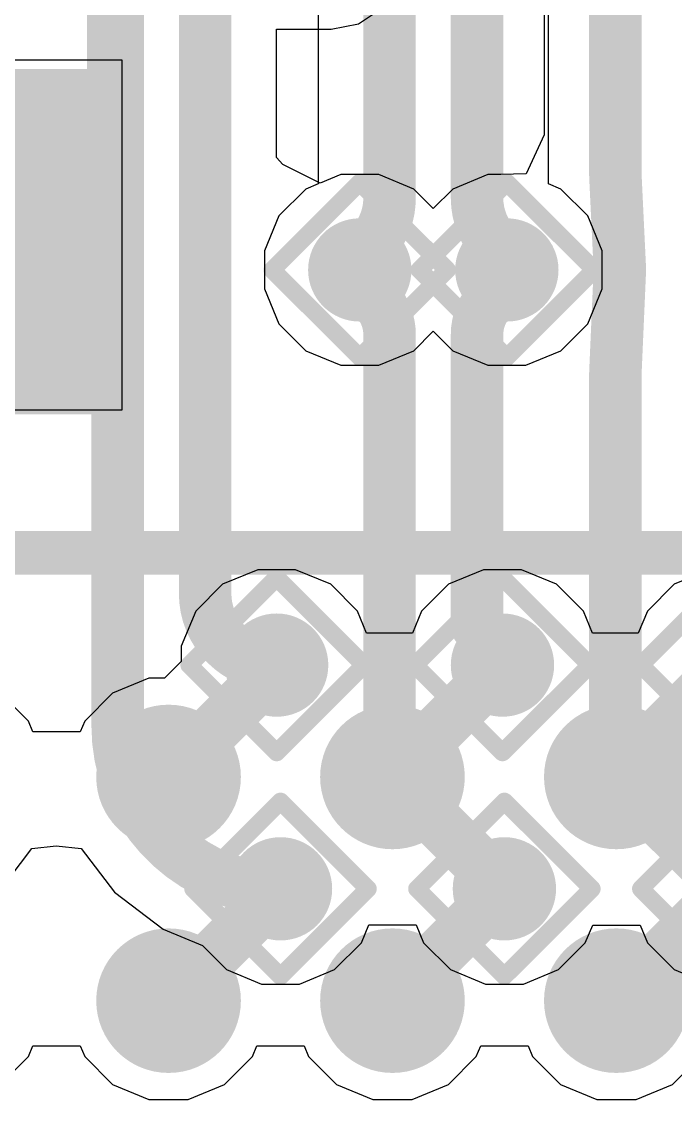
# Model space of a CAD drawing. Header units: inches. Extents: x -0.2 to 17.4, y -0.2 to 2.6.
# Drawn here: x 1.021 to 1.0958, y 0.3441 to 0.4674 of the extents above; entities that cross this region are included whole.
import ezdxf

# ---------------------------------------------------------------- set-up
doc = ezdxf.new("R2010")
doc.units = ezdxf.units.IN
doc.header["$MEASUREMENT"] = 0
for name, color, linetype in [('Bottom Layer', 5, 'Continuous'), ('Drill Drawing', 1, 'Continuous'), ('Top Layer', 1, 'Continuous'), ('Top Overlay', 2, 'Continuous'), ('Top Paste', 8, 'Continuous'), ('Top Solder', 216, 'Continuous'), ('Via Holes', 16, 'Continuous')]:
    doc.layers.add(name, color=color, linetype=linetype)

# ---------------------------------------------------------------- blocks, each defined once
blk = doc.blocks.new('TC358870XBG_17')
at = {"layer": 'Top Layer'}
h = blk.add_hatch(color=1, dxfattribs=at)
edge = h.paths.add_edge_path()
edge.add_arc((0.0127951, 0.1151571), 0.0062992, 0, 360)
h = blk.add_hatch(color=1, dxfattribs=at)
edge = h.paths.add_edge_path()
edge.add_arc((0.0383861, 0.1151571), 0.0062992, 0, 360)
h = blk.add_hatch(color=1, dxfattribs=at)
edge = h.paths.add_edge_path()
edge.add_arc((0.0639761, 0.1151571), 0.0062992, 0, 360)
h = blk.add_hatch(color=1, dxfattribs=at)
edge = h.paths.add_edge_path()
edge.add_arc((0.0127951, 0.0895671), 0.0062992, 0, 360)
h = blk.add_hatch(color=1, dxfattribs=at)
edge = h.paths.add_edge_path()
edge.add_arc((0.0383861, 0.0895671), 0.0062992, 0, 360)
h = blk.add_hatch(color=1, dxfattribs=at)
edge = h.paths.add_edge_path()
edge.add_arc((0.0639761, 0.0895671), 0.0062992, 0, 360)
at = {"layer": 'Top Paste'}
h = blk.add_hatch(color=8, dxfattribs=at)
edge = h.paths.add_edge_path()
edge.add_arc((0.0127951, 0.1151571), 0.0062992, 0, 360)
h = blk.add_hatch(color=8, dxfattribs=at)
edge = h.paths.add_edge_path()
edge.add_arc((0.0383861, 0.1151571), 0.0062992, 0, 360)
h = blk.add_hatch(color=8, dxfattribs=at)
edge = h.paths.add_edge_path()
edge.add_arc((0.0639761, 0.1151571), 0.0062992, 0, 360)
h = blk.add_hatch(color=8, dxfattribs=at)
edge = h.paths.add_edge_path()
edge.add_arc((0.0127951, 0.0895671), 0.0062992, 0, 360)
h = blk.add_hatch(color=8, dxfattribs=at)
edge = h.paths.add_edge_path()
edge.add_arc((0.0383861, 0.0895671), 0.0062992, 0, 360)
h = blk.add_hatch(color=8, dxfattribs=at)
edge = h.paths.add_edge_path()
edge.add_arc((0.0639761, 0.0895671), 0.0062992, 0, 360)
at = {"layer": 'Top Solder'}
h = blk.add_hatch(color=216, dxfattribs=at)
edge = h.paths.add_edge_path()
edge.add_arc((0.0127951, 0.1151571), 0.0082677, 0, 360)
h = blk.add_hatch(color=216, dxfattribs=at)
edge = h.paths.add_edge_path()
edge.add_arc((0.0383861, 0.1151571), 0.0082677, 0, 360)
h = blk.add_hatch(color=216, dxfattribs=at)
edge = h.paths.add_edge_path()
edge.add_arc((0.0639761, 0.1151571), 0.0082677, 0, 360)
h = blk.add_hatch(color=216, dxfattribs=at)
edge = h.paths.add_edge_path()
edge.add_arc((0.0127951, 0.0895671), 0.0082677, 0, 360)
h = blk.add_hatch(color=216, dxfattribs=at)
edge = h.paths.add_edge_path()
edge.add_arc((0.0383861, 0.0895671), 0.0082677, 0, 360)
h = blk.add_hatch(color=216, dxfattribs=at)
edge = h.paths.add_edge_path()
edge.add_arc((0.0639761, 0.0895671), 0.0082677, 0, 360)
at = {"layer": 'Top Overlay'}
blk.add_lwpolyline([(-0.1407959, 0.1407961, 0.005, 0.005, 0), (0.1407961, 0.1407961, 0.005, 0.005, 0)], format="xyseb", dxfattribs=at)
blk = doc.blocks.new('R___0603_24')
at = {"layer": 'Top Layer'}
for points in [[(-0.015, 0.0175), (-0.015, -0.0175), (-0.045, -0.0175), (-0.045, 0.0175)], [(0.045, 0.0175), (0.045, -0.0175), (0.015, -0.0175), (0.015, 0.0175)]]:
    blk.add_hatch(color=1, dxfattribs=at).paths.add_polyline_path(points)
at = {"layer": 'Top Paste'}
for points in [[(-0.015, 0.0175), (-0.015, -0.0175), (-0.045, -0.0175), (-0.045, 0.0175)], [(0.045, 0.0175), (0.045, -0.0175), (0.015, -0.0175), (0.015, 0.0175)]]:
    blk.add_hatch(color=8, dxfattribs=at).paths.add_polyline_path(points)
at = {"layer": 'Top Solder'}
for points in [[(-0.011, 0.0215), (-0.011, -0.0215), (-0.049, -0.0215), (-0.049, 0.0215)], [(0.049, 0.0215), (0.049, -0.0215), (0.011, -0.0215), (0.011, 0.0215)]]:
    blk.add_hatch(color=216, dxfattribs=at).paths.add_polyline_path(points)
at = {"layer": 'Top Overlay'}
for points in [[(-0.048, 0.021, 0.005, 0.005, 0), (0.048, 0.021, 0.005, 0.005, 0)], [(-0.048, 0.021, 0.005, 0.005, 0), (-0.048, -0.021, 0.005, 0.005, 0)], [(0.048, 0.021, 0.005, 0.005, 0), (0.048, -0.021, 0.005, 0.005, 0)], [(-0.048, -0.021, 0.005, 0.005, 0), (0.048, -0.021, 0.005, 0.005, 0)]]:
    blk.add_lwpolyline(points, format="xyseb", dxfattribs=at)
for points in [[(-0.04925, 0.021, 0.0025, 0.0025, 1), (-0.04675, 0.021, 0.0025, 0.0025, 1)], [(-0.04925, 0.021, 0.0025, 0.0025, 1), (-0.04675, 0.021, 0.0025, 0.0025, 1)], [(0.04675, 0.021, 0.0025, 0.0025, 1), (0.04925, 0.021, 0.0025, 0.0025, 1)], [(0.04675, 0.021, 0.0025, 0.0025, 1), (0.04925, 0.021, 0.0025, 0.0025, 1)], [(-0.04925, -0.021, 0.0025, 0.0025, 1), (-0.04675, -0.021, 0.0025, 0.0025, 1)], [(-0.04925, -0.021, 0.0025, 0.0025, 1), (-0.04675, -0.021, 0.0025, 0.0025, 1)], [(0.04675, -0.021, 0.0025, 0.0025, 1), (0.04925, -0.021, 0.0025, 0.0025, 1)], [(0.04675, -0.021, 0.0025, 0.0025, 1), (0.04925, -0.021, 0.0025, 0.0025, 1)]]:
    blk.add_lwpolyline(points, format="xyseb", close=True, dxfattribs=at)

msp = doc.modelspace()

# ---------------------------------------------------------------- hatches: boundary and pattern name
at = {"layer": 'Bottom Layer'}
h = msp.add_hatch(color=5, dxfattribs=at)
edge = h.paths.add_edge_path()
edge.add_arc((1.0596739, 0.439), 0.0059055, 0, 360)
h = msp.add_hatch(color=5, dxfattribs=at)
edge = h.paths.add_edge_path()
edge.add_arc((1.0764849, 0.439), 0.0059055, 0, 360)
h = msp.add_hatch(color=5, dxfattribs=at)
edge = h.paths.add_edge_path()
edge.add_arc((1.0501739, 0.393796), 0.0059055, 0, 360)
h = msp.add_hatch(color=5, dxfattribs=at)
edge = h.paths.add_edge_path()
edge.add_arc((1.0759849, 0.393796), 0.0059055, 0, 360)
h = msp.add_hatch(color=5, dxfattribs=at)
edge = h.paths.add_edge_path()
edge.add_arc((1.0506149, 0.368206), 0.0059055, 0, 360)
h = msp.add_hatch(color=5, dxfattribs=at)
edge = h.paths.add_edge_path()
edge.add_arc((1.0762059, 0.368206), 0.0059055, 0, 360)
at = {"layer": 'Top Layer'}
h = msp.add_hatch(color=1, dxfattribs=at)
edge = h.paths.add_edge_path()
edge.add_arc((1.0596739, 0.439), 0.0059055, 0, 360)
h = msp.add_hatch(color=1, dxfattribs=at)
edge = h.paths.add_edge_path()
edge.add_arc((1.0764849, 0.439), 0.0059055, 0, 360)
h = msp.add_hatch(color=1, dxfattribs=at)
edge = h.paths.add_edge_path()
edge.add_arc((1.0501739, 0.393796), 0.0059055, 0, 360)
h = msp.add_hatch(color=1, dxfattribs=at)
edge = h.paths.add_edge_path()
edge.add_arc((1.0759849, 0.393796), 0.0059055, 0, 360)
h = msp.add_hatch(color=1, dxfattribs=at)
edge = h.paths.add_edge_path()
edge.add_arc((1.0506149, 0.368206), 0.0059055, 0, 360)
h = msp.add_hatch(color=1, dxfattribs=at)
edge = h.paths.add_edge_path()
edge.add_arc((1.0762059, 0.368206), 0.0059055, 0, 360)
at = {"layer": 'Via Holes'}
h = msp.add_hatch(color=7, dxfattribs=at)
edge = h.paths.add_edge_path()
edge.add_arc((1.0596739, 0.439), 0.003937, 0, 360)
h = msp.add_hatch(color=7, dxfattribs=at)
edge = h.paths.add_edge_path()
edge.add_arc((1.0764849, 0.439), 0.003937, 0, 360)
h = msp.add_hatch(color=7, dxfattribs=at)
edge = h.paths.add_edge_path()
edge.add_arc((1.0501739, 0.393796), 0.003937, 0, 360)
h = msp.add_hatch(color=7, dxfattribs=at)
edge = h.paths.add_edge_path()
edge.add_arc((1.0759849, 0.393796), 0.003937, 0, 360)
h = msp.add_hatch(color=7, dxfattribs=at)
edge = h.paths.add_edge_path()
edge.add_arc((1.0506149, 0.368206), 0.003937, 0, 360)
h = msp.add_hatch(color=7, dxfattribs=at)
edge = h.paths.add_edge_path()
edge.add_arc((1.0762059, 0.368206), 0.003937, 0, 360)

# ---------------------------------------------------------------- linework, layer by layer
at = {"layer": 'Bottom Layer'}
for p, q in [((1.0807337, 0.4861422), (1.0807337, 0.4544561)), ((1.0595281, 0.4671451), (1.0621743, 0.4689132)), ((1.0501568, 0.451862), (1.0501568, 0.4665242)), ((1.0501568, 0.4665242), (1.0564061, 0.4665242)), ((1.0564061, 0.4665242), (1.0564066, 0.4665241)), ((1.0564066, 0.4665241), (1.0595281, 0.4671451)), ((1.0807337, 0.4544561), (1.0786887, 0.4499814)), ((1.0508846, 0.4510739), (1.0501568, 0.451862)), ((1.0551569, 0.448933), (1.0508846, 0.4510739)), ((1.0575047, 0.4499055), (1.0551569, 0.448933)), ((1.0618431, 0.4499055), (1.0575047, 0.4499055)), ((1.0658514, 0.4482453), (1.0618431, 0.4499055)), ((1.0743157, 0.4499055), (1.0703074, 0.4482453)), ((1.0758031, 0.4499055), (1.0743157, 0.4499055)), ((1.0786887, 0.4499814), (1.0758031, 0.4499055)), ((1.0680794, 0.4460173), (1.0658514, 0.4482453)), ((1.0703074, 0.4482453), (1.0680794, 0.4460173)), ((1.0183808, 0.3678253), (1.0222012, 0.372804)), ((1.0222012, 0.372804), (1.0249632, 0.3731219)), ((1.0249632, 0.3731219), (1.0278177, 0.3728111)), ((1.0278177, 0.3728111), (1.031633, 0.3678389)), ((1.031633, 0.3678389), (1.0371927, 0.3635728)), ((1.0598602, 0.3620285), (1.0607044, 0.3640667)), ((1.0607044, 0.3640667), (1.0661164, 0.3640667)), ((1.0661164, 0.3640667), (1.0669606, 0.3620285)), ((1.0854512, 0.3620285), (1.0862949, 0.3640655)), ((1.0862949, 0.3640655), (1.0917069, 0.3640655)), ((1.0917069, 0.3640655), (1.0925506, 0.3620285)), ((1.0371927, 0.3635728), (1.0416869, 0.3617112)), ((1.0416869, 0.3617112), (1.0444374, 0.3589607)), ((1.0567924, 0.3589607), (1.0598602, 0.3620285)), ((1.0669606, 0.3620285), (1.0700284, 0.3589607)), ((1.0823834, 0.3589607), (1.0854512, 0.3620285)), ((1.0925506, 0.3620285), (1.0956184, 0.3589607)), ((1.0444374, 0.3589607), (1.0484457, 0.3573005)), ((1.0527841, 0.3573005), (1.0567924, 0.3589607)), ((1.0700284, 0.3589607), (1.0740367, 0.3573005)), ((1.0783751, 0.3573005), (1.0823834, 0.3589607)), ((1.0956184, 0.3589607), (1.0996267, 0.3573005)), ((1.0484457, 0.3573005), (1.0527841, 0.3573005)), ((1.0740367, 0.3573005), (1.0783751, 0.3573005))]:
    msp.add_line(p, q, dxfattribs=at)
for points in [[(1.0320001, 0.3868208, 0.006, 0.006, 0), (1.0320001, 0.5073015, 0.006, 0.006, 0)], [(1.0888904, 0.4500299, 0.006, 0.006, 0), (1.0888904, 0.4861422, 0.006, 0.006, 0)], [(1.0420001, 0.4516804, 0.006, 0.006, 0), (1.0420001, 0.4706809, 0.006, 0.006, 0)], [(1.0420001, 0.4019698, 0.006, 0.006, 0), (1.0420001, 0.4516804, 0.006, 0.006, 0)], [(1.0889018, 0.4495535, 0.006, 0.006, -0.01191500883888747), (1.0888904, 0.4500299, 0.006, 0.006, 0)], [(1.0889017, 0.4495535, 0.006, 0.006, 0), (1.0893757, 0.4396147, 0.006, 0.006, 0)], [(1.0607785, 0.4363229, 0.006, 0.006, -0.1981965856299332), (1.0596739, 0.439, 0.006, 0.006, 0)], [(1.0764849, 0.439, 0.006, 0.006, -0.1981965856299332), (1.0753803, 0.4363229, 0.006, 0.006, 0)], [(1.0888998, 0.4274348, 0.006, 0.006, 0), (1.0893782, 0.4384395, 0.006, 0.006, 0)], [(1.0893758, 0.4396147, 0.006, 0.006, -0.02277741623645494), (1.0893782, 0.4384395, 0.006, 0.006, 0)], [(1.0607785, 0.4363229, 0.006, 0.006, 0), (1.0607858, 0.4363156, 0.006, 0.006, 0)], [(1.0607858, 0.4363156, 0.006, 0.006, -0.0006798397025527899), (1.0607785, 0.4363229, 0.006, 0.006, 0)], [(1.0607858, 0.4363156, 0.006, 0.006, 0), (1.0613767, 0.4357247, 0.006, 0.006, 0)], [(1.0747821, 0.4357247, 0.006, 0.006, 0), (1.075373, 0.4363156, 0.006, 0.006, 0)], [(1.075373, 0.4363156, 0.006, 0.006, 0), (1.0753803, 0.4363229, 0.006, 0.006, 0)], [(1.0753803, 0.4363229, 0.006, 0.006, -0.0006798397025527899), (1.075373, 0.4363156, 0.006, 0.006, 0)], [(1.0613767, 0.4357247, 0.006, 0.006, -0.198912367379658), (1.0630794, 0.431614, 0.006, 0.006, 0)], [(1.0730794, 0.431614, 0.006, 0.006, -0.198912367379658), (1.0747821, 0.4357247, 0.006, 0.006, 0)], [(1.0630794, 0.3813325, 0.006, 0.006, 0), (1.0630794, 0.431614, 0.006, 0.006, 0)], [(1.0730794, 0.398274, 0.006, 0.006, 0), (1.0730794, 0.431614, 0.006, 0.006, 0)], [(1.0888904, 0.4270005, 0.006, 0.006, -0.0108613048373918), (1.0888998, 0.4274348, 0.006, 0.006, 0)], [(1.0888904, 0.3835969, 0.006, 0.006, 0), (1.0888904, 0.4270005, 0.006, 0.006, 0)], [(1.0501739, 0.393796, 0.006, 0.006, -0.4142135623730951), (1.0420001, 0.4019698, 0.006, 0.006, 0)], [(1.0730794, 0.398274, 0.006, 0.006, 0), (1.0759849, 0.3953685, 0.006, 0.006, 0)], [(1.0759849, 0.393796, 0.006, 0.006, 0), (1.0759849, 0.3953685, 0.006, 0.006, 0)], [(1.0506149, 0.368206, 0.006, 0.006, -0.4142135623730951), (1.0320001, 0.3868208, 0.006, 0.006, 0)], [(1.090643, 0.3793589, 0.006, 0.006, -0.1986122436793705), (1.0888904, 0.3835969, 0.006, 0.006, 0)], [(1.0630794, 0.3813325, 0.006, 0.006, 0), (1.0762059, 0.368206, 0.006, 0.006, 0)], [(1.0906429, 0.3793589, 0.006, 0.006, 0), (1.0906478, 0.3793541, 0.006, 0.006, 0)], [(1.090643, 0.3793589, 0.006, 0.006, 0), (1.0906478, 0.3793541, 0.006, 0.006, 0)], [(1.0906478, 0.3793541, 0.006, 0.006, 0), (1.1017959, 0.368206, 0.006, 0.006, 0)]]:
    msp.add_lwpolyline(points, format="xyseb", dxfattribs=at)
for points in [[(1.0405001, 0.4516804, 0.003, 0.003, 1), (1.0435001, 0.4516804, 0.003, 0.003, 1)], [(1.0405001, 0.4516804, 0.003, 0.003, 1), (1.0435001, 0.4516804, 0.003, 0.003, 1)], [(1.0873904, 0.4500299, 0.003, 0.003, 1), (1.0903904, 0.4500299, 0.003, 0.003, 1)], [(1.0873904, 0.4500299, 0.003, 0.003, 1), (1.0903904, 0.4500299, 0.003, 0.003, 1)], [(1.0874017, 0.4495535, 0.003, 0.003, 1), (1.0904017, 0.4495535, 0.003, 0.003, 1)], [(1.0874018, 0.4495535, 0.003, 0.003, 1), (1.0904018, 0.4495535, 0.003, 0.003, 1)], [(1.0581739, 0.439, 0.003, 0.003, 1), (1.0611739, 0.439, 0.003, 0.003, 1)], [(1.0749849, 0.439, 0.003, 0.003, 1), (1.0779849, 0.439, 0.003, 0.003, 1)], [(1.0878757, 0.4396147, 0.003, 0.003, 1), (1.0908757, 0.4396147, 0.003, 0.003, 1)], [(1.0878758, 0.4396147, 0.003, 0.003, 1), (1.0908758, 0.4396147, 0.003, 0.003, 1)], [(1.0878782, 0.4384395, 0.003, 0.003, 1), (1.0908782, 0.4384395, 0.003, 0.003, 1)], [(1.0878782, 0.4384395, 0.003, 0.003, 1), (1.0908782, 0.4384395, 0.003, 0.003, 1)], [(1.0592785, 0.4363229, 0.003, 0.003, 1), (1.0622785, 0.4363229, 0.003, 0.003, 1)], [(1.0592785, 0.4363229, 0.003, 0.003, 1), (1.0622785, 0.4363229, 0.003, 0.003, 1)], [(1.0592785, 0.4363229, 0.003, 0.003, 1), (1.0622785, 0.4363229, 0.003, 0.003, 1)], [(1.0592858, 0.4363156, 0.003, 0.003, 1), (1.0622858, 0.4363156, 0.003, 0.003, 1)], [(1.0592858, 0.4363156, 0.003, 0.003, 1), (1.0622858, 0.4363156, 0.003, 0.003, 1)], [(1.0592858, 0.4363156, 0.003, 0.003, 1), (1.0622858, 0.4363156, 0.003, 0.003, 1)], [(1.073873, 0.4363156, 0.003, 0.003, 1), (1.076873, 0.4363156, 0.003, 0.003, 1)], [(1.073873, 0.4363156, 0.003, 0.003, 1), (1.076873, 0.4363156, 0.003, 0.003, 1)], [(1.073873, 0.4363156, 0.003, 0.003, 1), (1.076873, 0.4363156, 0.003, 0.003, 1)], [(1.0738803, 0.4363229, 0.003, 0.003, 1), (1.0768803, 0.4363229, 0.003, 0.003, 1)], [(1.0738803, 0.4363229, 0.003, 0.003, 1), (1.0768803, 0.4363229, 0.003, 0.003, 1)], [(1.0738803, 0.4363229, 0.003, 0.003, 1), (1.0768803, 0.4363229, 0.003, 0.003, 1)], [(1.0598767, 0.4357247, 0.003, 0.003, 1), (1.0628767, 0.4357247, 0.003, 0.003, 1)], [(1.0598767, 0.4357247, 0.003, 0.003, 1), (1.0628767, 0.4357247, 0.003, 0.003, 1)], [(1.0732821, 0.4357247, 0.003, 0.003, 1), (1.0762821, 0.4357247, 0.003, 0.003, 1)], [(1.0732821, 0.4357247, 0.003, 0.003, 1), (1.0762821, 0.4357247, 0.003, 0.003, 1)], [(1.0615794, 0.431614, 0.003, 0.003, 1), (1.0645794, 0.431614, 0.003, 0.003, 1)], [(1.0615794, 0.431614, 0.003, 0.003, 1), (1.0645794, 0.431614, 0.003, 0.003, 1)], [(1.0715794, 0.431614, 0.003, 0.003, 1), (1.0745794, 0.431614, 0.003, 0.003, 1)], [(1.0715794, 0.431614, 0.003, 0.003, 1), (1.0745794, 0.431614, 0.003, 0.003, 1)], [(1.0873998, 0.4274348, 0.003, 0.003, 1), (1.0903998, 0.4274348, 0.003, 0.003, 1)], [(1.0873998, 0.4274348, 0.003, 0.003, 1), (1.0903998, 0.4274348, 0.003, 0.003, 1)], [(1.0873904, 0.4270005, 0.003, 0.003, 1), (1.0903904, 0.4270005, 0.003, 0.003, 1)], [(1.0873904, 0.4270005, 0.003, 0.003, 1), (1.0903904, 0.4270005, 0.003, 0.003, 1)], [(1.0405001, 0.4019698, 0.003, 0.003, 1), (1.0435001, 0.4019698, 0.003, 0.003, 1)], [(1.0405001, 0.4019698, 0.003, 0.003, 1), (1.0435001, 0.4019698, 0.003, 0.003, 1)], [(1.0715794, 0.398274, 0.003, 0.003, 1), (1.0745794, 0.398274, 0.003, 0.003, 1)], [(1.0715794, 0.398274, 0.003, 0.003, 1), (1.0745794, 0.398274, 0.003, 0.003, 1)], [(1.0744849, 0.3953685, 0.003, 0.003, 1), (1.0774849, 0.3953685, 0.003, 0.003, 1)], [(1.0744849, 0.3953685, 0.003, 0.003, 1), (1.0774849, 0.3953685, 0.003, 0.003, 1)], [(1.0486739, 0.393796, 0.003, 0.003, 1), (1.0516739, 0.393796, 0.003, 0.003, 1)], [(1.0744849, 0.393796, 0.003, 0.003, 1), (1.0774849, 0.393796, 0.003, 0.003, 1)], [(1.0305001, 0.3868208, 0.003, 0.003, 1), (1.0335001, 0.3868208, 0.003, 0.003, 1)], [(1.0305001, 0.3868208, 0.003, 0.003, 1), (1.0335001, 0.3868208, 0.003, 0.003, 1)], [(1.0873904, 0.3835969, 0.003, 0.003, 1), (1.0903904, 0.3835969, 0.003, 0.003, 1)], [(1.0873904, 0.3835969, 0.003, 0.003, 1), (1.0903904, 0.3835969, 0.003, 0.003, 1)], [(1.0615794, 0.3813325, 0.003, 0.003, 1), (1.0645794, 0.3813325, 0.003, 0.003, 1)], [(1.0615794, 0.3813325, 0.003, 0.003, 1), (1.0645794, 0.3813325, 0.003, 0.003, 1)], [(1.0891429, 0.3793589, 0.003, 0.003, 1), (1.0921429, 0.3793589, 0.003, 0.003, 1)], [(1.089143, 0.3793589, 0.003, 0.003, 1), (1.092143, 0.3793589, 0.003, 0.003, 1)], [(1.089143, 0.3793589, 0.003, 0.003, 1), (1.092143, 0.3793589, 0.003, 0.003, 1)], [(1.0891478, 0.3793541, 0.003, 0.003, 1), (1.0921478, 0.3793541, 0.003, 0.003, 1)], [(1.0891478, 0.3793541, 0.003, 0.003, 1), (1.0921478, 0.3793541, 0.003, 0.003, 1)], [(1.0891478, 0.3793541, 0.003, 0.003, 1), (1.0921478, 0.3793541, 0.003, 0.003, 1)], [(1.0491149, 0.368206, 0.003, 0.003, 1), (1.0521149, 0.368206, 0.003, 0.003, 1)], [(1.0747059, 0.368206, 0.003, 0.003, 1), (1.0777059, 0.368206, 0.003, 0.003, 1)]]:
    msp.add_lwpolyline(points, format="xyseb", close=True, dxfattribs=at)
at = {"layer": 'Drill Drawing'}
for points in [[(1.0496739, 0.439, 0.002, 0.002, 0), (1.0596739, 0.449, 0.002, 0.002, 0)], [(1.0596739, 0.449, 0.002, 0.002, 0), (1.0696739, 0.439, 0.002, 0.002, 0)], [(1.0664849, 0.439, 0.002, 0.002, 0), (1.0764849, 0.449, 0.002, 0.002, 0)], [(1.0764849, 0.449, 0.002, 0.002, 0), (1.0864849, 0.439, 0.002, 0.002, 0)], [(1.0496739, 0.439, 0.002, 0.002, 0), (1.0596739, 0.429, 0.002, 0.002, 0)], [(1.0596739, 0.429, 0.002, 0.002, 0), (1.0696739, 0.439, 0.002, 0.002, 0)], [(1.0664849, 0.439, 0.002, 0.002, 0), (1.0764849, 0.429, 0.002, 0.002, 0)], [(1.0764849, 0.429, 0.002, 0.002, 0), (1.0864849, 0.439, 0.002, 0.002, 0)], [(1.0401739, 0.393796, 0.002, 0.002, 0), (1.0501739, 0.403796, 0.002, 0.002, 0)], [(1.0501739, 0.403796, 0.002, 0.002, 0), (1.0601739, 0.393796, 0.002, 0.002, 0)], [(1.0659849, 0.393796, 0.002, 0.002, 0), (1.0759849, 0.403796, 0.002, 0.002, 0)], [(1.0759849, 0.403796, 0.002, 0.002, 0), (1.0859849, 0.393796, 0.002, 0.002, 0)], [(1.0917959, 0.393796, 0.002, 0.002, 0), (1.1017959, 0.403796, 0.002, 0.002, 0)], [(1.0401739, 0.393796, 0.002, 0.002, 0), (1.0501739, 0.383796, 0.002, 0.002, 0)], [(1.0501739, 0.383796, 0.002, 0.002, 0), (1.0601739, 0.393796, 0.002, 0.002, 0)], [(1.0659849, 0.393796, 0.002, 0.002, 0), (1.0759849, 0.383796, 0.002, 0.002, 0)], [(1.0759849, 0.383796, 0.002, 0.002, 0), (1.0859849, 0.393796, 0.002, 0.002, 0)], [(1.0917959, 0.393796, 0.002, 0.002, 0), (1.1017959, 0.383796, 0.002, 0.002, 0)], [(1.0406149, 0.368206, 0.002, 0.002, 0), (1.0506149, 0.378206, 0.002, 0.002, 0)], [(1.0506149, 0.378206, 0.002, 0.002, 0), (1.0606149, 0.368206, 0.002, 0.002, 0)], [(1.0662059, 0.368206, 0.002, 0.002, 0), (1.0762059, 0.378206, 0.002, 0.002, 0)], [(1.0762059, 0.378206, 0.002, 0.002, 0), (1.0862059, 0.368206, 0.002, 0.002, 0)], [(1.0917959, 0.368206, 0.002, 0.002, 0), (1.1017959, 0.378206, 0.002, 0.002, 0)], [(1.0406149, 0.368206, 0.002, 0.002, 0), (1.0506149, 0.358206, 0.002, 0.002, 0)], [(1.0506149, 0.358206, 0.002, 0.002, 0), (1.0606149, 0.368206, 0.002, 0.002, 0)], [(1.0662059, 0.368206, 0.002, 0.002, 0), (1.0762059, 0.358206, 0.002, 0.002, 0)], [(1.0762059, 0.358206, 0.002, 0.002, 0), (1.0862059, 0.368206, 0.002, 0.002, 0)], [(1.0917959, 0.368206, 0.002, 0.002, 0), (1.1017959, 0.358206, 0.002, 0.002, 0)]]:
    msp.add_lwpolyline(points, format="xyseb", dxfattribs=at)
for points in [[(1.0591739, 0.449, 0.001, 0.001, 1), (1.0601739, 0.449, 0.001, 0.001, 1)], [(1.0591739, 0.449, 0.001, 0.001, 1), (1.0601739, 0.449, 0.001, 0.001, 1)], [(1.0759849, 0.449, 0.001, 0.001, 1), (1.0769849, 0.449, 0.001, 0.001, 1)], [(1.0759849, 0.449, 0.001, 0.001, 1), (1.0769849, 0.449, 0.001, 0.001, 1)], [(1.0491739, 0.439, 0.001, 0.001, 1), (1.0501739, 0.439, 0.001, 0.001, 1)], [(1.0491739, 0.439, 0.001, 0.001, 1), (1.0501739, 0.439, 0.001, 0.001, 1)], [(1.0659849, 0.439, 0.001, 0.001, 1), (1.0669849, 0.439, 0.001, 0.001, 1)], [(1.0659849, 0.439, 0.001, 0.001, 1), (1.0669849, 0.439, 0.001, 0.001, 1)], [(1.0691739, 0.439, 0.001, 0.001, 1), (1.0701739, 0.439, 0.001, 0.001, 1)], [(1.0691739, 0.439, 0.001, 0.001, 1), (1.0701739, 0.439, 0.001, 0.001, 1)], [(1.0859849, 0.439, 0.001, 0.001, 1), (1.0869849, 0.439, 0.001, 0.001, 1)], [(1.0859849, 0.439, 0.001, 0.001, 1), (1.0869849, 0.439, 0.001, 0.001, 1)], [(1.0591739, 0.429, 0.001, 0.001, 1), (1.0601739, 0.429, 0.001, 0.001, 1)], [(1.0591739, 0.429, 0.001, 0.001, 1), (1.0601739, 0.429, 0.001, 0.001, 1)], [(1.0759849, 0.429, 0.001, 0.001, 1), (1.0769849, 0.429, 0.001, 0.001, 1)], [(1.0759849, 0.429, 0.001, 0.001, 1), (1.0769849, 0.429, 0.001, 0.001, 1)], [(1.0496739, 0.403796, 0.001, 0.001, 1), (1.0506739, 0.403796, 0.001, 0.001, 1)], [(1.0496739, 0.403796, 0.001, 0.001, 1), (1.0506739, 0.403796, 0.001, 0.001, 1)], [(1.0754849, 0.403796, 0.001, 0.001, 1), (1.0764849, 0.403796, 0.001, 0.001, 1)], [(1.0754849, 0.403796, 0.001, 0.001, 1), (1.0764849, 0.403796, 0.001, 0.001, 1)], [(1.0396739, 0.393796, 0.001, 0.001, 1), (1.0406739, 0.393796, 0.001, 0.001, 1)], [(1.0396739, 0.393796, 0.001, 0.001, 1), (1.0406739, 0.393796, 0.001, 0.001, 1)], [(1.0596739, 0.393796, 0.001, 0.001, 1), (1.0606739, 0.393796, 0.001, 0.001, 1)], [(1.0596739, 0.393796, 0.001, 0.001, 1), (1.0606739, 0.393796, 0.001, 0.001, 1)], [(1.0654849, 0.393796, 0.001, 0.001, 1), (1.0664849, 0.393796, 0.001, 0.001, 1)], [(1.0654849, 0.393796, 0.001, 0.001, 1), (1.0664849, 0.393796, 0.001, 0.001, 1)], [(1.0854849, 0.393796, 0.001, 0.001, 1), (1.0864849, 0.393796, 0.001, 0.001, 1)], [(1.0854849, 0.393796, 0.001, 0.001, 1), (1.0864849, 0.393796, 0.001, 0.001, 1)], [(1.0912959, 0.393796, 0.001, 0.001, 1), (1.0922959, 0.393796, 0.001, 0.001, 1)], [(1.0912959, 0.393796, 0.001, 0.001, 1), (1.0922959, 0.393796, 0.001, 0.001, 1)], [(1.0496739, 0.383796, 0.001, 0.001, 1), (1.0506739, 0.383796, 0.001, 0.001, 1)], [(1.0496739, 0.383796, 0.001, 0.001, 1), (1.0506739, 0.383796, 0.001, 0.001, 1)], [(1.0754849, 0.383796, 0.001, 0.001, 1), (1.0764849, 0.383796, 0.001, 0.001, 1)], [(1.0754849, 0.383796, 0.001, 0.001, 1), (1.0764849, 0.383796, 0.001, 0.001, 1)], [(1.0501149, 0.378206, 0.001, 0.001, 1), (1.0511149, 0.378206, 0.001, 0.001, 1)], [(1.0501149, 0.378206, 0.001, 0.001, 1), (1.0511149, 0.378206, 0.001, 0.001, 1)], [(1.0757059, 0.378206, 0.001, 0.001, 1), (1.0767059, 0.378206, 0.001, 0.001, 1)], [(1.0757059, 0.378206, 0.001, 0.001, 1), (1.0767059, 0.378206, 0.001, 0.001, 1)], [(1.0401149, 0.368206, 0.001, 0.001, 1), (1.0411149, 0.368206, 0.001, 0.001, 1)], [(1.0401149, 0.368206, 0.001, 0.001, 1), (1.0411149, 0.368206, 0.001, 0.001, 1)], [(1.0601149, 0.368206, 0.001, 0.001, 1), (1.0611149, 0.368206, 0.001, 0.001, 1)], [(1.0601149, 0.368206, 0.001, 0.001, 1), (1.0611149, 0.368206, 0.001, 0.001, 1)], [(1.0657059, 0.368206, 0.001, 0.001, 1), (1.0667059, 0.368206, 0.001, 0.001, 1)], [(1.0657059, 0.368206, 0.001, 0.001, 1), (1.0667059, 0.368206, 0.001, 0.001, 1)], [(1.0857059, 0.368206, 0.001, 0.001, 1), (1.0867059, 0.368206, 0.001, 0.001, 1)], [(1.0857059, 0.368206, 0.001, 0.001, 1), (1.0867059, 0.368206, 0.001, 0.001, 1)], [(1.0912959, 0.368206, 0.001, 0.001, 1), (1.0922959, 0.368206, 0.001, 0.001, 1)], [(1.0912959, 0.368206, 0.001, 0.001, 1), (1.0922959, 0.368206, 0.001, 0.001, 1)], [(1.0501149, 0.358206, 0.001, 0.001, 1), (1.0511149, 0.358206, 0.001, 0.001, 1)], [(1.0501149, 0.358206, 0.001, 0.001, 1), (1.0511149, 0.358206, 0.001, 0.001, 1)], [(1.0757059, 0.358206, 0.001, 0.001, 1), (1.0767059, 0.358206, 0.001, 0.001, 1)], [(1.0757059, 0.358206, 0.001, 0.001, 1), (1.0767059, 0.358206, 0.001, 0.001, 1)]]:
    msp.add_lwpolyline(points, format="xyseb", close=True, dxfattribs=at)
at = {"layer": 'Top Layer'}
for p, q in [((1.0549227, 0.5208674), (1.0549227, 0.4488361)), ((1.0812361, 0.4488361), (1.0812361, 0.4687051)), ((1.0324999, 0.463), (0.9875, 0.463)), ((1.0324999, 0.423), (1.0324999, 0.463)), ((1.0549227, 0.4488361), (1.0534964, 0.4482453)), ((1.0826624, 0.4482453), (1.0812361, 0.4488361)), ((1.0534964, 0.4482453), (1.0504286, 0.4451775)), ((1.0857302, 0.4451775), (1.0826624, 0.4482453)), ((1.0504286, 0.4451775), (1.0487684, 0.4411692)), ((1.0873904, 0.4411692), (1.0857302, 0.4451775)), ((1.0487684, 0.4411692), (1.0487684, 0.4368308)), ((1.0873904, 0.4368308), (1.0873904, 0.4411692)), ((1.0487684, 0.4368308), (1.0504286, 0.4328225)), ((1.0857302, 0.4328225), (1.0873904, 0.4368308)), ((1.0504286, 0.4328225), (1.0534964, 0.4297547)), ((1.0826624, 0.4297547), (1.0857302, 0.4328225)), ((1.0658514, 0.4297547), (1.0680794, 0.4319827)), ((1.0680794, 0.4319827), (1.0703074, 0.4297547)), ((1.0534964, 0.4297547), (1.0575047, 0.4280945)), ((1.0618431, 0.4280945), (1.0658514, 0.4297547)), ((1.0703074, 0.4297547), (1.0743157, 0.4280945)), ((1.0786541, 0.4280945), (1.0826624, 0.4297547)), ((1.0575047, 0.4280945), (1.0618431, 0.4280945)), ((1.0743157, 0.4280945), (1.0786541, 0.4280945)), ((1.0004772, 0.423), (1.0324999, 0.423)), ((1.0480047, 0.4047015), (1.0439964, 0.4030413)), ((1.0523431, 0.4047015), (1.0480047, 0.4047015)), ((1.0563514, 0.4030413), (1.0523431, 0.4047015)), ((1.0738157, 0.4047015), (1.0698074, 0.4030413)), ((1.0781541, 0.4047015), (1.0738157, 0.4047015)), ((1.0821624, 0.4030413), (1.0781541, 0.4047015)), ((1.0996267, 0.4047015), (1.0956184, 0.4030413)), ((1.0439964, 0.4030413), (1.0409286, 0.3999735)), ((1.0594192, 0.3999735), (1.0563514, 0.4030413)), ((1.0698074, 0.4030413), (1.0667396, 0.3999735)), ((1.0852302, 0.3999735), (1.0821624, 0.4030413)), ((1.0956184, 0.4030413), (1.0925506, 0.3999735)), ((1.0409286, 0.3999735), (1.0392684, 0.3959652)), ((1.0604599, 0.3974608), (1.0594192, 0.3999735)), ((1.0667396, 0.3999735), (1.0656989, 0.3974608)), ((1.0862709, 0.3974608), (1.0852302, 0.3999735)), ((1.0925506, 0.3999735), (1.0915099, 0.3974608)), ((1.0656989, 0.3974608), (1.0604599, 0.3974608)), ((1.0915099, 0.3974608), (1.0862709, 0.3974608)), ((1.0392684, 0.3959652), (1.0392684, 0.3942053)), ((1.0392684, 0.3942053), (1.0373623, 0.3922992)), ((1.0355713, 0.3922992), (1.0314184, 0.390579)), ((1.0373623, 0.3922992), (1.0355713, 0.3922992)), ((1.0218079, 0.3874005), (1.0186294, 0.390579)), ((1.0314184, 0.390579), (1.0282399, 0.3874005)), ((1.0223179, 0.3861693), (1.0218079, 0.3874005)), ((1.0282399, 0.3874005), (1.0277299, 0.3861693)), ((1.0277299, 0.3861693), (1.0223179, 0.3861693)), ((1.0218079, 0.3490095), (1.0223179, 0.3502407)), ((1.0223179, 0.3502407), (1.0277299, 0.3502407)), ((1.0277299, 0.3502407), (1.0282399, 0.3490095)), ((1.0473979, 0.3490095), (1.0479084, 0.3502419)), ((1.0479084, 0.3502419), (1.0533204, 0.3502419)), ((1.0533204, 0.3502419), (1.0538309, 0.3490095)), ((1.0729889, 0.3490095), (1.0734989, 0.3502407)), ((1.0734989, 0.3502407), (1.0789109, 0.3502407)), ((1.0789109, 0.3502407), (1.0794209, 0.3490095)), ((1.0186294, 0.345831), (1.0218079, 0.3490095)), ((1.0282399, 0.3490095), (1.0314184, 0.345831)), ((1.0442194, 0.345831), (1.0473979, 0.3490095)), ((1.0538309, 0.3490095), (1.0570094, 0.345831)), ((1.0698104, 0.345831), (1.0729889, 0.3490095)), ((1.0794209, 0.3490095), (1.0825994, 0.345831)), ((1.0954004, 0.345831), (1.0985789, 0.3490095)), ((1.0314184, 0.345831), (1.0355713, 0.3441108)), ((1.0400665, 0.3441108), (1.0442194, 0.345831)), ((1.0570094, 0.345831), (1.0611623, 0.3441108)), ((1.0656575, 0.3441108), (1.0698104, 0.345831)), ((1.0825994, 0.345831), (1.0867523, 0.3441108)), ((1.0912475, 0.3441108), (1.0954004, 0.345831)), ((1.0355713, 0.3441108), (1.0400665, 0.3441108)), ((1.0611623, 0.3441108), (1.0656575, 0.3441108)), ((1.0867523, 0.3441108), (1.0912475, 0.3441108))]:
    msp.add_line(p, q, dxfattribs=at)
for points in [[(1.0630794, 0.4472216, 0.006, 0.006, 0), (1.0630794, 0.5208674, 0.006, 0.006, 0)], [(1.0730794, 0.4543466, 0.006, 0.006, 0), (1.0730794, 0.4733471, 0.006, 0.006, 0)], [(1.0730794, 0.4472216, 0.006, 0.006, 0), (1.0730794, 0.4543466, 0.006, 0.006, 0)], [(1.0630794, 0.4472216, 0.006, 0.006, -0.1989123673796624), (1.0607858, 0.4416844, 0.006, 0.006, 0)], [(1.075373, 0.4416844, 0.006, 0.006, -0.1989123673796536), (1.0730794, 0.4472216, 0.006, 0.006, 0)], [(1.0596739, 0.439, 0.006, 0.006, -0.198912367379667), (1.0607858, 0.4416845, 0.006, 0.006, 0)], [(1.075373, 0.4416845, 0.006, 0.006, -0.198912367379649), (1.0764849, 0.439, 0.006, 0.006, 0)], [(1.0378189, 0.3812204, 0.006, 0.006, 0), (1.0501739, 0.3935754, 0.006, 0.006, 0)], [(1.0501739, 0.3935754, 0.006, 0.006, 0), (1.0501739, 0.393796, 0.006, 0.006, 0)], [(1.0634099, 0.3811104, 0.006, 0.006, 0), (1.0759849, 0.3936854, 0.006, 0.006, 0)], [(1.0759849, 0.3936854, 0.006, 0.006, 0), (1.0759849, 0.393796, 0.006, 0.006, 0)], [(1.0889999, 0.381, 0.006, 0.006, 0), (1.1017959, 0.393796, 0.006, 0.006, 0)], [(1.0378189, 0.381, 0.006, 0.006, 0), (1.0378189, 0.3812204, 0.006, 0.006, 0)], [(1.0634099, 0.381, 0.006, 0.006, 0), (1.0634099, 0.3811104, 0.006, 0.006, 0)], [(1.0378189, 0.35541, 0.006, 0.006, 0), (1.0506149, 0.368206, 0.006, 0.006, 0)], [(1.0634099, 0.35541, 0.006, 0.006, 0), (1.0762059, 0.368206, 0.006, 0.006, 0)], [(1.0889999, 0.35541, 0.006, 0.006, 0), (1.1017959, 0.368206, 0.006, 0.006, 0)]]:
    msp.add_lwpolyline(points, format="xyseb", dxfattribs=at)
for points in [[(1.0715794, 0.4543466, 0.003, 0.003, 1), (1.0745794, 0.4543466, 0.003, 0.003, 1)], [(1.0715794, 0.4543466, 0.003, 0.003, 1), (1.0745794, 0.4543466, 0.003, 0.003, 1)], [(1.0615794, 0.4472216, 0.003, 0.003, 1), (1.0645794, 0.4472216, 0.003, 0.003, 1)], [(1.0615794, 0.4472216, 0.003, 0.003, 1), (1.0645794, 0.4472216, 0.003, 0.003, 1)], [(1.0715794, 0.4472216, 0.003, 0.003, 1), (1.0745794, 0.4472216, 0.003, 0.003, 1)], [(1.0715794, 0.4472216, 0.003, 0.003, 1), (1.0745794, 0.4472216, 0.003, 0.003, 1)], [(1.0592858, 0.4416845, 0.003, 0.003, 1), (1.0622858, 0.4416845, 0.003, 0.003, 1)], [(1.0592858, 0.4416844, 0.003, 0.003, 1), (1.0622858, 0.4416844, 0.003, 0.003, 1)], [(1.073873, 0.4416845, 0.003, 0.003, 1), (1.076873, 0.4416845, 0.003, 0.003, 1)], [(1.073873, 0.4416844, 0.003, 0.003, 1), (1.076873, 0.4416844, 0.003, 0.003, 1)], [(1.0581739, 0.439, 0.003, 0.003, 1), (1.0611739, 0.439, 0.003, 0.003, 1)], [(1.0749849, 0.439, 0.003, 0.003, 1), (1.0779849, 0.439, 0.003, 0.003, 1)], [(1.0486739, 0.393796, 0.003, 0.003, 1), (1.0516739, 0.393796, 0.003, 0.003, 1)], [(1.0486739, 0.3935754, 0.003, 0.003, 1), (1.0516739, 0.3935754, 0.003, 0.003, 1)], [(1.0486739, 0.3935754, 0.003, 0.003, 1), (1.0516739, 0.3935754, 0.003, 0.003, 1)], [(1.0744849, 0.393796, 0.003, 0.003, 1), (1.0774849, 0.393796, 0.003, 0.003, 1)], [(1.0744849, 0.3936854, 0.003, 0.003, 1), (1.0774849, 0.3936854, 0.003, 0.003, 1)], [(1.0744849, 0.3936854, 0.003, 0.003, 1), (1.0774849, 0.3936854, 0.003, 0.003, 1)], [(1.0363189, 0.3812204, 0.003, 0.003, 1), (1.0393189, 0.3812204, 0.003, 0.003, 1)], [(1.0363189, 0.3812204, 0.003, 0.003, 1), (1.0393189, 0.3812204, 0.003, 0.003, 1)], [(1.0363189, 0.381, 0.003, 0.003, 1), (1.0393189, 0.381, 0.003, 0.003, 1)], [(1.0619099, 0.3811104, 0.003, 0.003, 1), (1.0649099, 0.3811104, 0.003, 0.003, 1)], [(1.0619099, 0.3811104, 0.003, 0.003, 1), (1.0649099, 0.3811104, 0.003, 0.003, 1)], [(1.0619099, 0.381, 0.003, 0.003, 1), (1.0649099, 0.381, 0.003, 0.003, 1)], [(1.0874999, 0.381, 0.003, 0.003, 1), (1.0904999, 0.381, 0.003, 0.003, 1)], [(1.0491149, 0.368206, 0.003, 0.003, 1), (1.0521149, 0.368206, 0.003, 0.003, 1)], [(1.0747059, 0.368206, 0.003, 0.003, 1), (1.0777059, 0.368206, 0.003, 0.003, 1)], [(1.0363189, 0.35541, 0.003, 0.003, 1), (1.0393189, 0.35541, 0.003, 0.003, 1)], [(1.0619099, 0.35541, 0.003, 0.003, 1), (1.0649099, 0.35541, 0.003, 0.003, 1)], [(1.0874999, 0.35541, 0.003, 0.003, 1), (1.0904999, 0.35541, 0.003, 0.003, 1)]]:
    msp.add_lwpolyline(points, format="xyseb", close=True, dxfattribs=at)

# ---------------------------------------------------------------- block references
at = {"rotation": 90}
msp.add_blockref('R___0603_24', (1.0099999, 0.473), dxfattribs=at)
msp.add_blockref('TC358870XBG_17', (1.0250238, 0.2658429))

doc.saveas('drawing.dxf')
